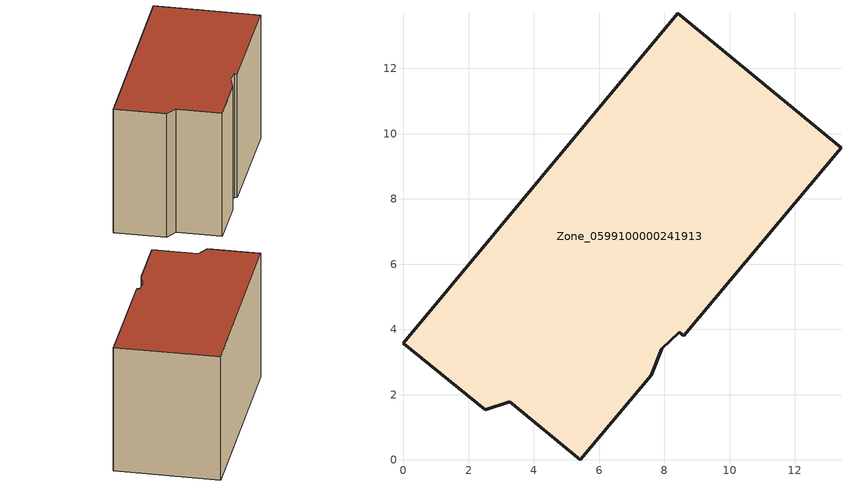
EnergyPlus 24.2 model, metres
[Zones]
Zone_0599100000241913
 floor ground (C_G): 3.26,1.78 2.5,1.53 0,3.57 8.41,13.7 13.41,9.56 8.6,3.8 8.46,3.92 7.92,3.41 7.59,2.6 5.42,0 z0
 wall outside (C_F): 8.41,13.7 0,3.57 2.5,1.53 3.26,1.78 5.42,0 7.59,2.6 7.92,3.41 8.46,3.92 8.6,3.8 13.41,9.56 8.41,13.7 z0:8.33
 roof outside (C_R): 8.6,3.8 13.41,9.56 8.41,13.7 0,3.57 2.5,1.53 3.26,1.78 5.42,0 7.59,2.6 7.92,3.41 8.46,3.92 z8.33
[BUILDING]
Pand.0599100000241913: North Axis=0; Terrain=City; Loads Convergence Tolerance Value=0.04; Temperature Convergence Tolerance Value=0.4; Solar Distribution=FullExterior; Maximum Number of Warmup Days=25; Minimum Number of Warmup Days=1
[Site:Location]
Rotterdam.The.Hague.AP_ZH_NLD Design_Conditions: Latitude=51.96; Longitude=4.45; Time Zone=1; Elevation=-4.5
[SITE:GROUNDTEMPERATURE:BUILDINGSURFACE]
18, 18, 18, 18, 18, 18, 18, 18, 18, 18, 18, 18
[MATERIAL] Thermal Absorptance=0.9; Solar Absorptance=0.7; Visible Absorptance=0.7
Name | Roughness | Thickness | Conductivity | Density | Specific Heat
G.TC.1946-1964 | MediumSmooth | 0.15 | 1 | 540 | 1210
F.TC.1946-1964 | Rough | 0.3 | 0.857143 | 1920 | 840
R.TC.1946-1964 | MediumRough | 0.2 | 0.235294 | 1500 | 1000
[CONSTRUCTION]
C_G: G.TC.1946-1964
C_F: F.TC.1946-1964
C_R: R.TC.1946-1964
[ZONE]
Zone_0599100000241913: Type=1; Multiplier=1; Ceiling Height=Autocalculate; Volume=Autocalculate; Floor Area=autocalculate; Part of Total Floor Area=Yes
[ZONEINFILTRATION:DESIGNFLOWRATE]
Infil_Zone_0599100000241913: Zone or ZoneList or Space or SpaceList=Zone_0599100000241913; Schedule=AlwaysOn; Design Flow Rate Calculation Method=Flow/Area; Flow Rate per Floor Area=0.003; Constant Term Coefficient=1; Temperature Term Coefficient=0; Velocity Term Coefficient=0; Velocity Squared Term Coefficient=0
[HVACTEMPLATE:ZONE:IDEALLOADSAIRSYSTEM]
Zone_0599100000241913: Maximum Heating Supply Air Temperature=50; Minimum Cooling Supply Air Temperature=13; Maximum Heating Supply Air Humidity Ratio=0.0156; Minimum Cooling Supply Air Humidity Ratio=0.0077; Heating Limit=NoLimit; Cooling Limit=NoLimit; Dehumidification Control Type=ConstantSensibleHeatRatio; Cooling Sensible Heat Ratio=0.7; Dehumidification Setpoint=60; Humidification Control Type=None; Humidification Setpoint=30; Outdoor Air Method=None; Outdoor Air Flow Rate per Person=0.00944; Outdoor Air Flow Rate per Zone Floor Area=0; Outdoor Air Flow Rate per Zone=0; Demand Controlled Ventilation Type=None; Outdoor Air Economizer Type=NoEconomizer; Heat Recovery Type=None; Sensible Heat Recovery Effectiveness=0.7; Latent Heat Recovery Effectiveness=0.65
[ZONECONTROL:THERMOSTAT]
ThermostatControl_Zone_0599100000241913: Zone or ZoneList=Zone_0599100000241913; Control Type Schedule=DualSetpointControlType; Control 1=Thermostat_Zone_0599100000241913; Temperature Difference Between Cutout And Setpoint=0
[THERMOSTATSETPOINT:DUALSETPOINT]
Thermostat_Zone_0599100000241913: Heating Setpoint Temperature Schedule=HeatingSetpoint_Zone_0599100000241913; Cooling Setpoint Temperature Schedule=CoolingSetpoint_Zone_0599100000241913
[SCHEDULE:COMPACT]
HeatingSetpoint_Zone_0599100000241913: Through: 12/31, For: AllDays, Until: 24:00, 21
CoolingSetpoint_Zone_0599100000241913: Through: 12/31, For: AllDays, Until: 24:00, 24
DualSetpointControlType: Through: 12/31, For: AllDays, Until: 24:00, 4
AlwaysOn: Through: 12/31, For: AllDays, Until: 24:00, 1
